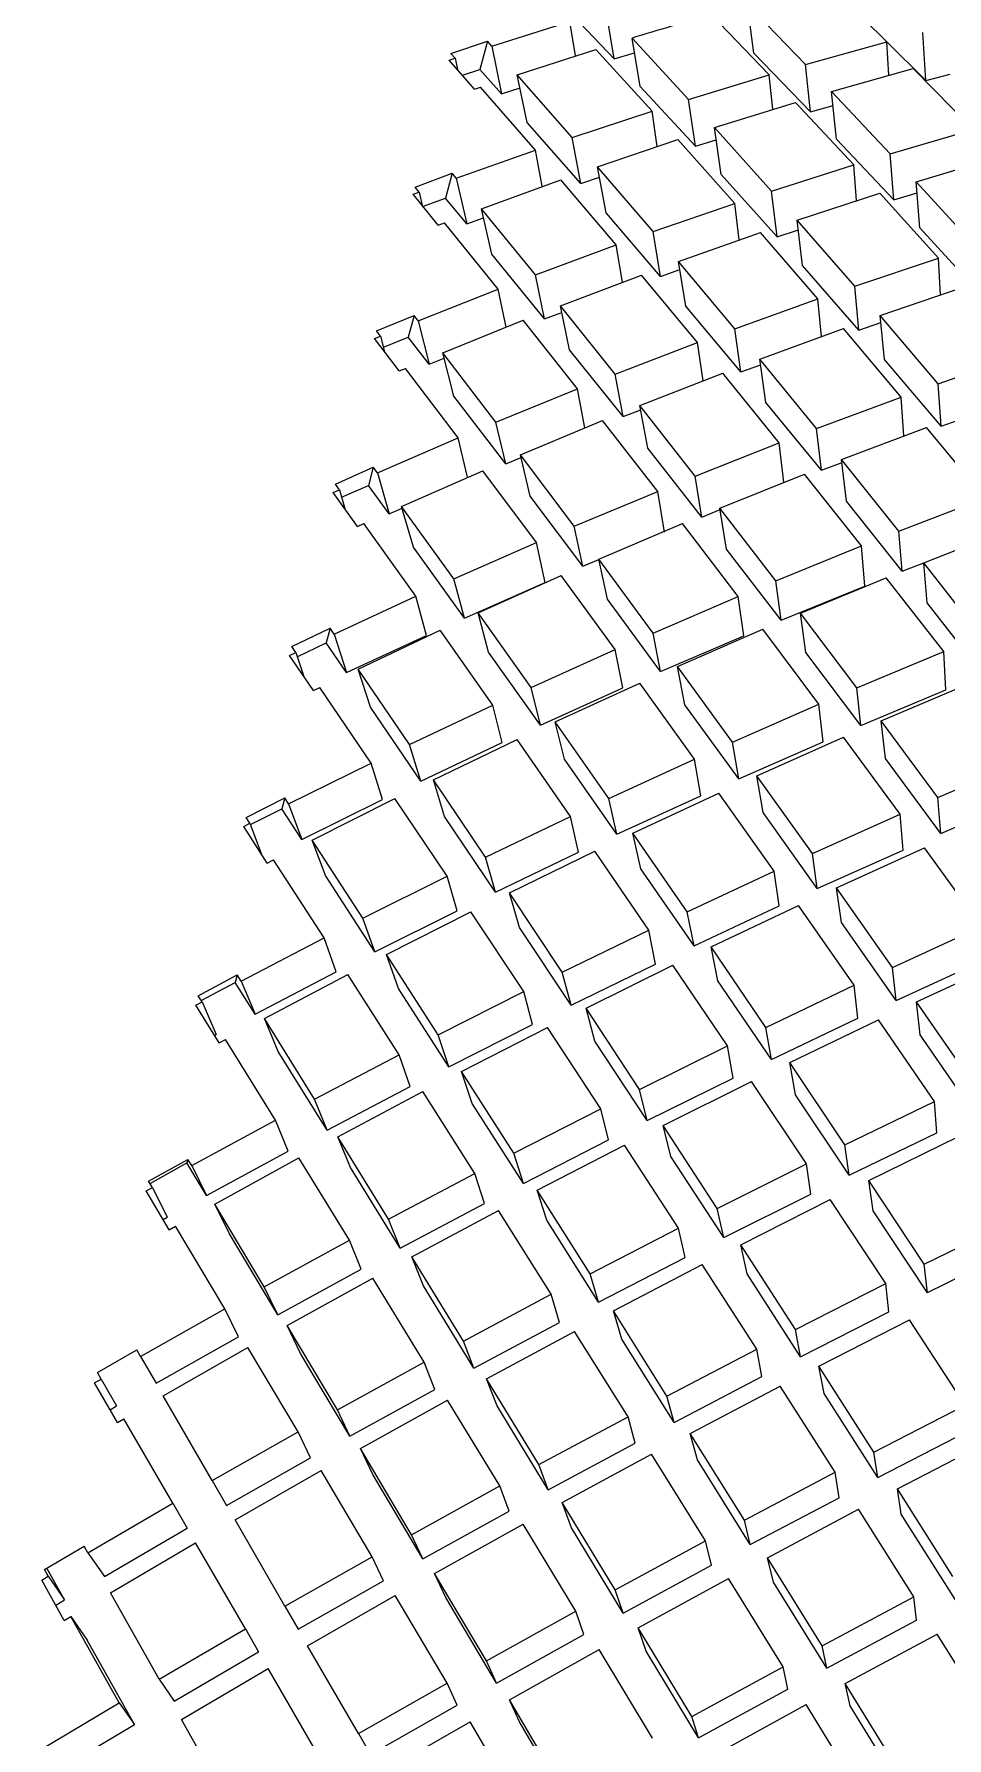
# Model space of a CAD drawing. Extents: x 0 to 420, y 0 to 297.
# Drawn here: x 133.071 to 133.349, y 257.448 to 257.967 of the extents above; entities that cross this region are included whole.
import ezdxf

# ---------------------------------------------------------------- set-up
doc = ezdxf.new("R2010")
doc.units = 0
doc.layers.get('0').update_dxf_attribs({"linetype": 'CONTINUOUS'})

msp = doc.modelspace()

# ---------------------------------------------------------------- linework, layer by layer
at = {"color": 7}
for p, q in [((133.312286, 257.982483), (133.330429, 257.964539)), ((133.247375, 257.959381), (133.230713, 257.976898)), ((133.305664, 257.957703), (133.287933, 257.975952)), ((133.289856, 257.96106), (133.287933, 257.975952)), ((133.210022, 257.963257), (133.233826, 257.970764)), ((133.23558, 257.960297), (133.233826, 257.970764)), ((133.247375, 257.959381), (133.244904, 257.974121)), ((133.294617, 257.954468), (133.276947, 257.972839)), ((133.27002, 257.947021), (133.252792, 257.965698)), ((133.255249, 257.950958), (133.252792, 257.965698)), ((133.342316, 257.95282), (133.341385, 257.967438)), ((133.197571, 257.961029), (133.208725, 257.964722)), ((133.198837, 257.959595), (133.197571, 257.961029)), ((133.208725, 257.964722), (133.206421, 257.956116)), ((133.210022, 257.963257), (133.208725, 257.964722)), ((133.210022, 257.963257), (133.213043, 257.94873)), ((133.217804, 257.954498), (133.24173, 257.96225)), ((133.258896, 257.943481), (133.24173, 257.96225)), ((133.247375, 257.959381), (133.25354, 257.961212)), ((133.307159, 257.943237), (133.289856, 257.96106)), ((133.305664, 257.957703), (133.330429, 257.964539)), ((133.330414, 257.964539), (133.342316, 257.95282)), ((133.331085, 257.954437), (133.330429, 257.964539)), ((133.197021, 257.958984), (133.198837, 257.959595)), ((133.204803, 257.950104), (133.197021, 257.958984)), ((133.198837, 257.959595), (133.19957, 257.956085)), ((133.20108, 257.954376), (133.206421, 257.956116)), ((133.213043, 257.94873), (133.206421, 257.956116)), ((133.307159, 257.943237), (133.305664, 257.957703)), ((133.313583, 257.949402), (133.33844, 257.956482)), ((133.356689, 257.937836), (133.33844, 257.956482)), ((133.204803, 257.950104), (133.20665, 257.950714)), ((133.223328, 257.93158), (133.20665, 257.950714)), ((133.213043, 257.94873), (133.218658, 257.950531)), ((133.234528, 257.935455), (133.217804, 257.954498)), ((133.220825, 257.939972), (133.217804, 257.954498)), ((133.272095, 257.932739), (133.255249, 257.950958)), ((133.27002, 257.947021), (133.294617, 257.954468)), ((133.295715, 257.944031), (133.294617, 257.954468)), ((133.342316, 257.95282), (133.349716, 257.954712)), ((133.272095, 257.932739), (133.27002, 257.947021)), ((133.277863, 257.938416), (133.302551, 257.946106)), ((133.320374, 257.927032), (133.302551, 257.946106)), ((133.307159, 257.943237), (133.314041, 257.94519)), ((133.331451, 257.93042), (133.313583, 257.949402)), ((133.315094, 257.934937), (133.313583, 257.949402)), ((133.237183, 257.921356), (133.220825, 257.939972)), ((133.234528, 257.935455), (133.258896, 257.943481)), ((133.260468, 257.932709), (133.258896, 257.943481)), ((133.237183, 257.921356), (133.234528, 257.935455)), ((133.242294, 257.926514), (133.266754, 257.934784)), ((133.284119, 257.915314), (133.266754, 257.934784)), ((133.272095, 257.932739), (133.278427, 257.934692)), ((133.295288, 257.919006), (133.277863, 257.938416)), ((133.279938, 257.924133), (133.277863, 257.938416)), ((133.332581, 257.916412), (133.315094, 257.934937)), ((133.331451, 257.93042), (133.356689, 257.937836)), ((133.199219, 257.922974), (133.223328, 257.93158)), ((133.225403, 257.920532), (133.223328, 257.93158)), ((133.332581, 257.916412), (133.331451, 257.93042)), ((133.33934, 257.921936), (133.364655, 257.929565)), ((133.186646, 257.920319), (133.197952, 257.9245)), ((133.197952, 257.9245), (133.195923, 257.916901)), ((133.199219, 257.922974), (133.197952, 257.9245)), ((133.259232, 257.906738), (133.242294, 257.926514)), ((133.244934, 257.912415), (133.242294, 257.926514)), ((133.296967, 257.905182), (133.279938, 257.924133)), ((133.295288, 257.919006), (133.320374, 257.927032)), ((133.321228, 257.916199), (133.320374, 257.927032)), ((133.186066, 257.918091), (133.187897, 257.918793)), ((133.187897, 257.918793), (133.186646, 257.920319)), ((133.187897, 257.918793), (133.188843, 257.914703)), ((133.199219, 257.922974), (133.202423, 257.909088)), ((133.206879, 257.913696), (133.231079, 257.922546)), ((133.247986, 257.90271), (133.231079, 257.922546)), ((133.237183, 257.921356), (133.242905, 257.923279)), ((133.296967, 257.905182), (133.295288, 257.919006)), ((133.340454, 257.907898), (133.33934, 257.921936)), ((133.35733, 257.902252), (133.33934, 257.921936)), ((133.19371, 257.908691), (133.186066, 257.918091)), ((133.188934, 257.914337), (133.195923, 257.916901)), ((133.202423, 257.909088), (133.195923, 257.916901)), ((133.223328, 257.893555), (133.206879, 257.913696)), ((133.210068, 257.899811), (133.206879, 257.913696)), ((133.259232, 257.906738), (133.284119, 257.915314)), ((133.285461, 257.904175), (133.284119, 257.915314)), ((133.303085, 257.910217), (133.328247, 257.918457)), ((133.346191, 257.898682), (133.328247, 257.918457)), ((133.332581, 257.916412), (133.33963, 257.918518)), ((133.19371, 257.908691), (133.195587, 257.909424)), ((133.211975, 257.889221), (133.195587, 257.909424)), ((133.202423, 257.909088), (133.20752, 257.91095)), ((133.261475, 257.893066), (133.244934, 257.912415)), ((133.320663, 257.890106), (133.303085, 257.910217)), ((133.304764, 257.896362), (133.303085, 257.910217)), ((133.261475, 257.893066), (133.259232, 257.906738)), ((133.266937, 257.897614), (133.291931, 257.906433)), ((133.309433, 257.88623), (133.291931, 257.906433)), ((133.296967, 257.905182), (133.303467, 257.907288)), ((133.358032, 257.888672), (133.340454, 257.907898)), ((133.226135, 257.880127), (133.210068, 257.899811)), ((133.223328, 257.893555), (133.247986, 257.90271)), ((133.249847, 257.891327), (133.247986, 257.90271)), ((133.320663, 257.890106), (133.346191, 257.898682)), ((133.346771, 257.887451), (133.346191, 257.898682)), ((133.226135, 257.880127), (133.223328, 257.893555)), ((133.230942, 257.884125), (133.255692, 257.893494)), ((133.272766, 257.872925), (133.255692, 257.893494)), ((133.261475, 257.893066), (133.267365, 257.895142)), ((133.284058, 257.877136), (133.266937, 257.897614)), ((133.269196, 257.883972), (133.266937, 257.897614)), ((133.32193, 257.87674), (133.304764, 257.896362)), ((133.187592, 257.879578), (133.211975, 257.889221)), ((133.214386, 257.877625), (133.211975, 257.889221)), ((133.32193, 257.87674), (133.320663, 257.890106)), ((133.3284, 257.881134), (133.354034, 257.889893)), ((133.247589, 257.863281), (133.230942, 257.884125)), ((133.233749, 257.870697), (133.230942, 257.884125)), ((133.285919, 257.863953), (133.269196, 257.883972)), ((133.284058, 257.877136), (133.309433, 257.88623)), ((133.310532, 257.874756), (133.309433, 257.88623)), ((133.174911, 257.876495), (133.18634, 257.881165)), ((133.18634, 257.881165), (133.18457, 257.874603)), ((133.187592, 257.879578), (133.18634, 257.881165)), ((133.187592, 257.879578), (133.190979, 257.866364)), ((133.195129, 257.869812), (133.219604, 257.8797)), ((133.236206, 257.858795), (133.219604, 257.8797)), ((133.226135, 257.880127), (133.231384, 257.882111)), ((133.285919, 257.863953), (133.284058, 257.877136)), ((133.291733, 257.867859), (133.3172, 257.877167)), ((133.334839, 257.856293), (133.3172, 257.877167)), ((133.32193, 257.87674), (133.328613, 257.879028)), ((133.3461, 257.860352), (133.3284, 257.881134)), ((133.329681, 257.867767), (133.3284, 257.881134)), ((133.174286, 257.874115), (133.176147, 257.874878)), ((133.181793, 257.864258), (133.174286, 257.874115)), ((133.176147, 257.874878), (133.174911, 257.876495)), ((133.176147, 257.874878), (133.177368, 257.870087)), ((133.177002, 257.871521), (133.18457, 257.874603)), ((133.190979, 257.866364), (133.18457, 257.874603)), ((133.247589, 257.863281), (133.272766, 257.872925)), ((133.274414, 257.861267), (133.272766, 257.872925)), ((133.190979, 257.866364), (133.195541, 257.868195)), ((133.211288, 257.848663), (133.195129, 257.869812)), ((133.198486, 257.856598), (133.195129, 257.869812)), ((133.250031, 257.850342), (133.233749, 257.870697)), ((133.309021, 257.84668), (133.291733, 257.867859)), ((133.293579, 257.854675), (133.291733, 257.867859)), ((133.346985, 257.847473), (133.329681, 257.867767)), ((133.3461, 257.860352), (133.37207, 257.869446)), ((133.181793, 257.864258), (133.183701, 257.865051)), ((133.199799, 257.843842), (133.183701, 257.865051)), ((133.250031, 257.850342), (133.247589, 257.863281)), ((133.255188, 257.853699), (133.280457, 257.863586)), ((133.297668, 257.842316), (133.280457, 257.863586)), ((133.285919, 257.863953), (133.291992, 257.86615)), ((133.214294, 257.835938), (133.198486, 257.856598)), ((133.211288, 257.848663), (133.236206, 257.858795)), ((133.238434, 257.846954), (133.236206, 257.858795)), ((133.346985, 257.847473), (133.3461, 257.860352)), ((133.250031, 257.850342), (133.255432, 257.852448)), ((133.272034, 257.832184), (133.255188, 257.853699)), ((133.257599, 257.840759), (133.255188, 257.853699)), ((133.310486, 257.833984), (133.293579, 257.854675)), ((133.309021, 257.84668), (133.334839, 257.856293)), ((133.335632, 257.844482), (133.334839, 257.856293)), ((133.214294, 257.835938), (133.211288, 257.848663)), ((133.218781, 257.838745), (133.243805, 257.849121)), ((133.260605, 257.827545), (133.243805, 257.849121)), ((133.310486, 257.833984), (133.309021, 257.84668)), ((133.31665, 257.83725), (133.34256, 257.847076)), ((133.360291, 257.825562), (133.34256, 257.847076)), ((133.346985, 257.847473), (133.353912, 257.849915)), ((133.175171, 257.833191), (133.199799, 257.843842)), ((133.202637, 257.831848), (133.199799, 257.843842)), ((133.274078, 257.819733), (133.257599, 257.840759)), ((133.272034, 257.832184), (133.297668, 257.842316)), ((133.299057, 257.830322), (133.297668, 257.842316)), ((133.214294, 257.835938), (133.218994, 257.837891)), ((133.235168, 257.816925), (133.218781, 257.838745)), ((133.221786, 257.82605), (133.218781, 257.838745)), ((133.310486, 257.833984), (133.316772, 257.836365)), ((133.334076, 257.81543), (133.31665, 257.83725)), ((133.318115, 257.824554), (133.31665, 257.83725)), ((133.162384, 257.829742), (133.173935, 257.8349)), ((133.173935, 257.8349), (133.172455, 257.829376)), ((133.175171, 257.833191), (133.173935, 257.8349)), ((133.175171, 257.833191), (133.178741, 257.82074)), ((133.182571, 257.822998), (133.207336, 257.833862)), ((133.223663, 257.811981), (133.207336, 257.833862)), ((133.274078, 257.819733), (133.272034, 257.832184)), ((133.279572, 257.822449), (133.305298, 257.832825)), ((133.322693, 257.810913), (133.305298, 257.832825)), ((133.161713, 257.827209), (133.163605, 257.828064)), ((133.169128, 257.816895), (133.161713, 257.827209)), ((133.163605, 257.828064), (133.162384, 257.829742)), ((133.163605, 257.828064), (133.165253, 257.822296)), ((133.164276, 257.825745), (133.172455, 257.829376)), ((133.178741, 257.82074), (133.172455, 257.829376)), ((133.237793, 257.804718), (133.221786, 257.82605)), ((133.235168, 257.816925), (133.260605, 257.827545)), ((133.26265, 257.815094), (133.260605, 257.827545)), ((133.334076, 257.81543), (133.360291, 257.825562)), ((133.178741, 257.82074), (133.182724, 257.822479)), ((133.198486, 257.800873), (133.182571, 257.822998)), ((133.186142, 257.810516), (133.182571, 257.822998)), ((133.274078, 257.819733), (133.279663, 257.821991)), ((133.2966, 257.800293), (133.279572, 257.822449)), ((133.281616, 257.809998), (133.279572, 257.822449)), ((133.335144, 257.803223), (133.318115, 257.824554)), ((133.169128, 257.816895), (133.171021, 257.81778)), ((133.18689, 257.795624), (133.171021, 257.81778)), ((133.237793, 257.804718), (133.235168, 257.816925)), ((133.24263, 257.806885), (133.268158, 257.817749)), ((133.285126, 257.795502), (133.268158, 257.817749)), ((133.335144, 257.803223), (133.334076, 257.81543)), ((133.34166, 257.805817), (133.36795, 257.816162)), ((133.201691, 257.78891), (133.186142, 257.810516)), ((133.198486, 257.800873), (133.223663, 257.811981)), ((133.226288, 257.799774), (133.223663, 257.811981)), ((133.298248, 257.78833), (133.281616, 257.809998)), ((133.2966, 257.800293), (133.322693, 257.810913)), ((133.32373, 257.798706), (133.322693, 257.810913)), ((133.237793, 257.804718), (133.242676, 257.806763)), ((133.259216, 257.784393), (133.24263, 257.806885)), ((133.24527, 257.794678), (133.24263, 257.806885)), ((133.335144, 257.803223), (133.341675, 257.805786)), ((133.359192, 257.783386), (133.34166, 257.805817)), ((133.342712, 257.79364), (133.34166, 257.805817)), ((133.201691, 257.78891), (133.198486, 257.800873)), ((133.201691, 257.78891), (133.226288, 257.799774)), ((133.205872, 257.790527), (133.23114, 257.80188)), ((133.247681, 257.779327), (133.23114, 257.80188)), ((133.298248, 257.78833), (133.2966, 257.800293)), ((133.304108, 257.790405), (133.330261, 257.801239)), ((133.347748, 257.778717), (133.330261, 257.801239)), ((133.161987, 257.784058), (133.18689, 257.795624)), ((133.190094, 257.783661), (133.18689, 257.795624)), ((133.261475, 257.772705), (133.24527, 257.794678)), ((133.259216, 257.784393), (133.285126, 257.795502)), ((133.286804, 257.783539), (133.285126, 257.795502)), ((133.298248, 257.78833), (133.32373, 257.798706)), ((133.222, 257.767761), (133.205872, 257.790527)), ((133.209061, 257.778595), (133.205872, 257.790527)), ((133.321259, 257.767639), (133.304108, 257.790405)), ((133.305756, 257.778473), (133.304108, 257.790405)), ((133.359863, 257.771698), (133.342712, 257.79364)), ((133.149124, 257.780243), (133.160797, 257.785828)), ((133.160797, 257.785828), (133.159607, 257.781372)), ((133.161987, 257.784058), (133.160797, 257.785828)), ((133.161987, 257.784058), (133.165771, 257.772369)), ((133.165771, 257.772369), (133.190094, 257.783661)), ((133.169296, 257.773407), (133.194275, 257.785217)), ((133.210388, 257.762421), (133.194275, 257.785217)), ((133.261475, 257.772705), (133.259216, 257.784393)), ((133.266663, 257.774231), (133.292633, 257.785553)), ((133.309753, 257.762695), (133.292633, 257.785553)), ((133.148422, 257.777588), (133.15033, 257.778503)), ((133.15033, 257.778503), (133.149124, 257.780243)), ((133.15033, 257.778503), (133.152618, 257.771423)), ((133.150757, 257.777161), (133.159607, 257.781372)), ((133.165771, 257.772369), (133.159607, 257.781372)), ((133.224838, 257.756348), (133.209061, 257.778595)), ((133.222, 257.767761), (133.247681, 257.779327)), ((133.249939, 257.767639), (133.247681, 257.779327)), ((133.261475, 257.772705), (133.286804, 257.783539)), ((133.32254, 257.756195), (133.305756, 257.778473)), ((133.321259, 257.767639), (133.347748, 257.778717)), ((133.348419, 257.767029), (133.347748, 257.778717)), ((133.155701, 257.766846), (133.148422, 257.777588)), ((133.184967, 257.750427), (133.169296, 257.773407)), ((133.17308, 257.761749), (133.169296, 257.773407)), ((133.283417, 257.751129), (133.266663, 257.774231)), ((133.268906, 257.762543), (133.266663, 257.774231)), ((133.229355, 257.757324), (133.255127, 257.769104)), ((133.271851, 257.745941), (133.255127, 257.769104)), ((133.328735, 257.757599), (133.355301, 257.76889)), ((133.155701, 257.766846), (133.157623, 257.767792)), ((133.173248, 257.744751), (133.157623, 257.767792)), ((133.224838, 257.756348), (133.222, 257.767761)), ((133.224838, 257.756348), (133.249939, 257.767639)), ((133.32254, 257.756195), (133.321259, 257.767639)), ((133.32254, 257.756195), (133.348419, 257.767029)), ((133.188385, 257.739258), (133.17308, 257.761749)), ((133.184967, 257.750427), (133.210388, 257.762421)), ((133.213211, 257.750977), (133.210388, 257.762421)), ((133.285278, 257.73996), (133.268906, 257.762543)), ((133.283417, 257.751129), (133.309753, 257.762695)), ((133.311035, 257.751251), (133.309753, 257.762695)), ((133.245697, 257.733948), (133.229355, 257.757324)), ((133.232178, 257.745911), (133.229355, 257.757324)), ((133.290833, 257.740845), (133.317245, 257.752625)), ((133.334473, 257.729156), (133.317245, 257.752625)), ((133.346008, 257.734222), (133.328735, 257.757599)), ((133.330017, 257.746185), (133.328735, 257.757599)), ((133.188385, 257.739258), (133.184967, 257.750427)), ((133.188385, 257.739258), (133.213211, 257.750977)), ((133.19223, 257.739685), (133.217743, 257.751892)), ((133.23407, 257.728485), (133.217743, 257.751892)), ((133.285278, 257.73996), (133.283417, 257.751129)), ((133.285278, 257.73996), (133.311035, 257.751251)), ((133.148132, 257.732361), (133.173248, 257.744751)), ((133.176697, 257.733612), (133.173248, 257.744751)), ((133.248169, 257.723053), (133.232178, 257.745911)), ((133.245697, 257.733948), (133.271851, 257.745941)), ((133.273712, 257.734772), (133.271851, 257.745941)), ((133.346893, 257.723328), (133.330017, 257.746185)), ((133.346008, 257.734222), (133.372864, 257.745789)), ((133.20813, 257.716064), (133.19223, 257.739685)), ((133.195663, 257.728516), (133.19223, 257.739685)), ((133.307739, 257.717163), (133.290833, 257.740845)), ((133.292694, 257.729675), (133.290833, 257.740845)), ((133.135193, 257.72821), (133.146957, 257.734192)), ((133.146957, 257.734192), (133.146057, 257.730835)), ((133.148132, 257.732361), (133.146957, 257.734192)), ((133.148132, 257.732361), (133.152161, 257.721497)), ((133.152161, 257.721497), (133.176697, 257.733612)), ((133.155334, 257.721313), (133.180542, 257.733948)), ((133.196411, 257.710297), (133.180542, 257.733948)), ((133.248169, 257.723053), (133.245697, 257.733948)), ((133.248169, 257.723053), (133.273712, 257.734772)), ((133.253021, 257.723389), (133.279251, 257.735596)), ((133.296143, 257.711853), (133.279251, 257.735596)), ((133.346893, 257.723328), (133.346008, 257.734222)), ((133.346893, 257.723328), (133.373138, 257.734619)), ((133.136353, 257.72641), (133.135193, 257.72821)), ((133.136505, 257.726013), (133.146057, 257.730835)), ((133.152161, 257.721497), (133.146057, 257.730835)), ((133.211212, 257.705444), (133.195663, 257.728516)), ((133.20813, 257.716064), (133.23407, 257.728485)), ((133.236511, 257.71759), (133.23407, 257.728485)), ((133.309235, 257.706543), (133.292694, 257.729675)), ((133.307739, 257.717163), (133.334473, 257.729156)), ((133.335358, 257.718262), (133.334473, 257.729156)), ((133.13443, 257.725433), (133.136353, 257.72641)), ((133.141632, 257.714294), (133.13443, 257.725433)), ((133.136353, 257.72641), (133.139755, 257.717224)), ((133.170776, 257.697479), (133.155334, 257.721313)), ((133.159332, 257.710449), (133.155334, 257.721313)), ((133.269562, 257.699402), (133.253021, 257.723389)), ((133.255493, 257.712494), (133.253021, 257.723389)), ((133.211212, 257.705444), (133.236511, 257.71759)), ((133.215393, 257.705231), (133.241394, 257.717865)), ((133.257889, 257.693848), (133.241394, 257.717865)), ((133.309235, 257.706543), (133.307739, 257.717163)), ((133.309235, 257.706543), (133.335358, 257.718262)), ((133.315094, 257.706757), (133.341919, 257.718933)), ((133.359238, 257.694916), (133.341919, 257.718933)), ((133.141632, 257.714294), (133.143555, 257.715302)), ((133.158966, 257.691467), (133.143555, 257.715302)), ((133.211212, 257.705444), (133.20813, 257.716064)), ((133.271667, 257.689056), (133.255493, 257.712494)), ((133.269562, 257.699402), (133.296143, 257.711853)), ((133.297607, 257.701202), (133.296143, 257.711853)), ((133.174438, 257.687195), (133.159332, 257.710449)), ((133.170776, 257.697479), (133.196411, 257.710297)), ((133.199463, 257.699707), (133.196411, 257.710297)), ((133.332153, 257.682495), (133.315094, 257.706757)), ((133.316589, 257.696136), (133.315094, 257.706757)), ((133.231522, 257.681), (133.215393, 257.705231)), ((133.218445, 257.694611), (133.215393, 257.705231)), ((133.271667, 257.689056), (133.297607, 257.701202)), ((133.276855, 257.688751), (133.303497, 257.701385)), ((133.320511, 257.677063), (133.303497, 257.701385)), ((133.174438, 257.687195), (133.170776, 257.697479)), ((133.174438, 257.687195), (133.199463, 257.699707)), ((133.177948, 257.686401), (133.20369, 257.699432)), ((133.219788, 257.675171), (133.20369, 257.699432)), ((133.271667, 257.689056), (133.269562, 257.699402)), ((133.333252, 257.672424), (133.316589, 257.696136)), ((133.133652, 257.678284), (133.158966, 257.691467)), ((133.162628, 257.681152), (133.158966, 257.691467)), ((133.234207, 257.670959), (133.218445, 257.694611)), ((133.231522, 257.681), (133.257889, 257.693848)), ((133.259979, 257.683502), (133.257889, 257.693848)), ((133.332153, 257.682495), (133.359238, 257.694916)), ((133.193665, 257.661957), (133.177948, 257.686401)), ((133.181595, 257.676086), (133.177948, 257.686401)), ((133.293549, 257.664215), (133.276855, 257.688751)), ((133.278961, 257.678406), (133.276855, 257.688751)), ((133.120605, 257.673828), (133.132477, 257.680176)), ((133.132477, 257.680176), (133.131866, 257.677917)), ((133.133652, 257.678284), (133.132477, 257.680176)), ((133.137894, 257.668274), (133.162628, 257.681152)), ((133.140747, 257.666901), (133.166168, 257.680298)), ((133.181839, 257.655884), (133.166168, 257.680298)), ((133.234207, 257.670959), (133.231522, 257.681)), ((133.234207, 257.670959), (133.259979, 257.683502)), ((133.238754, 257.670105), (133.265198, 257.683136)), ((133.28186, 257.658539), (133.265198, 257.683136)), ((133.333252, 257.672424), (133.332153, 257.682495)), ((133.333252, 257.672424), (133.359741, 257.68457)), ((133.339478, 257.671967), (133.366638, 257.68457)), ((133.121521, 257.672394), (133.131866, 257.677917)), ((133.137894, 257.668274), (133.131866, 257.677917)), ((133.133652, 257.678284), (133.137894, 257.668274)), ((133.19693, 257.652222), (133.181595, 257.676086)), ((133.193665, 257.661957), (133.219788, 257.675171)), ((133.222473, 257.665131), (133.219788, 257.675171)), ((133.295273, 257.654419), (133.278961, 257.678406)), ((133.293549, 257.664215), (133.320511, 257.677063)), ((133.321609, 257.666992), (133.320511, 257.677063)), ((133.119843, 257.670929), (133.121765, 257.671967)), ((133.126923, 257.659454), (133.119843, 257.670929)), ((133.121765, 257.671967), (133.120605, 257.673828)), ((133.121765, 257.671967), (133.126007, 257.661987)), ((133.255066, 257.645325), (133.238754, 257.670105)), ((133.24144, 257.660034), (133.238754, 257.670105)), ((133.356628, 257.647186), (133.339478, 257.671967)), ((133.340576, 257.661896), (133.339478, 257.671967)), ((133.156006, 257.642334), (133.140747, 257.666901)), ((133.144989, 257.656891), (133.140747, 257.666901)), ((133.19693, 257.652222), (133.222473, 257.665131)), ((133.200806, 257.650787), (133.22702, 257.664215)), ((133.243317, 257.639404), (133.22702, 257.664215)), ((133.295273, 257.654419), (133.293549, 257.664215)), ((133.295273, 257.654419), (133.321609, 257.666992)), ((133.300842, 257.653473), (133.32785, 257.666473)), ((133.344971, 257.641632), (133.32785, 257.666473)), ((133.125549, 257.661713), (133.126007, 257.661987)), ((133.126923, 257.659454), (133.128891, 257.660522)), ((133.144104, 257.635956), (133.128891, 257.660522)), ((133.19693, 257.652222), (133.193665, 257.661957)), ((133.257385, 257.635834), (133.24144, 257.660034)), ((133.357361, 257.637665), (133.340576, 257.661896)), ((133.159882, 257.632874), (133.144989, 257.656891)), ((133.156006, 257.642334), (133.181839, 257.655884)), ((133.18512, 257.646149), (133.181839, 257.655884)), ((133.255066, 257.645325), (133.28186, 257.658539)), ((133.283569, 257.648773), (133.28186, 257.658539)), ((133.216736, 257.625824), (133.200806, 257.650787)), ((133.204102, 257.641052), (133.200806, 257.650787)), ((133.257385, 257.635834), (133.283569, 257.648773)), ((133.317657, 257.628418), (133.300842, 257.653473)), ((133.302551, 257.643677), (133.300842, 257.653473)), ((133.159882, 257.632874), (133.18512, 257.646149)), ((133.163086, 257.63089), (133.189026, 257.644653)), ((133.204895, 257.619659), (133.189026, 257.644653)), ((133.257385, 257.635834), (133.255066, 257.645325)), ((133.262268, 257.634338), (133.289139, 257.647736)), ((133.305939, 257.62262), (133.289139, 257.647736)), ((133.31897, 257.619202), (133.302551, 257.643677)), ((133.159882, 257.632874), (133.156006, 257.642334)), ((133.219666, 257.616638), (133.204102, 257.641052)), ((133.216736, 257.625824), (133.243317, 257.639404)), ((133.245636, 257.629913), (133.243317, 257.639404)), ((133.317657, 257.628418), (133.344971, 257.641632)), ((133.345673, 257.632111), (133.344971, 257.641632)), ((133.118591, 257.62207), (133.144104, 257.635956)), ((133.14798, 257.626526), (133.144104, 257.635956)), ((133.278763, 257.609039), (133.262268, 257.634338)), ((133.264587, 257.624847), (133.262268, 257.634338)), ((133.178589, 257.605743), (133.163086, 257.63089)), ((133.166962, 257.62146), (133.163086, 257.63089)), ((133.219666, 257.616638), (133.245636, 257.629913)), ((133.223877, 257.614594), (133.250519, 257.628357)), ((133.266968, 257.603027), (133.250519, 257.628357)), ((133.31897, 257.619202), (133.317657, 257.628418)), ((133.31897, 257.619202), (133.345673, 257.632111)), ((133.324905, 257.617554), (133.35228, 257.630951)), ((133.105469, 257.61734), (133.117432, 257.623993)), ((133.105911, 257.616638), (133.117126, 257.622894)), ((133.117432, 257.623993), (133.117126, 257.622894)), ((133.123077, 257.612976), (133.117126, 257.622894)), ((133.118591, 257.62207), (133.117432, 257.623993)), ((133.123077, 257.612976), (133.14798, 257.626526)), ((133.125595, 257.610352), (133.151215, 257.624451)), ((133.166687, 257.599335), (133.151215, 257.624451)), ((133.219666, 257.616638), (133.216736, 257.625824)), ((133.280716, 257.600128), (133.264587, 257.624847)), ((133.118591, 257.62207), (133.123077, 257.612976)), ((133.182114, 257.596893), (133.166962, 257.62146)), ((133.178589, 257.605743), (133.204895, 257.619659)), ((133.207825, 257.610504), (133.204895, 257.619659)), ((133.278763, 257.609039), (133.305939, 257.62262)), ((133.307251, 257.613403), (133.305939, 257.62262)), ((133.341827, 257.59201), (133.324905, 257.617554)), ((133.326233, 257.608337), (133.324905, 257.617554)), ((133.104675, 257.614349), (133.106628, 257.615448)), ((133.111679, 257.602539), (133.104675, 257.614349)), ((133.106628, 257.615448), (133.105469, 257.61734)), ((133.106628, 257.615448), (133.111084, 257.606323)), ((133.23999, 257.589081), (133.223877, 257.614594)), ((133.226807, 257.605408), (133.223877, 257.614594)), ((133.280716, 257.600128), (133.307251, 257.613403)), ((133.140656, 257.585114), (133.125595, 257.610352)), ((133.130066, 257.601257), (133.125595, 257.610352)), ((133.182114, 257.596893), (133.207825, 257.610504)), ((133.185669, 257.594269), (133.212067, 257.608368)), ((133.228149, 257.582886), (133.212067, 257.608368)), ((133.280716, 257.600128), (133.278763, 257.609039)), ((133.28595, 257.597961), (133.313187, 257.611725)), ((133.330078, 257.586121), (133.313187, 257.611725)), ((133.342773, 257.583344), (133.326233, 257.608337)), ((133.109863, 257.605652), (133.111084, 257.606323)), ((133.111679, 257.602539), (133.113647, 257.603668)), ((133.128693, 257.578461), (133.113647, 257.603668)), ((133.182114, 257.596893), (133.178589, 257.605743)), ((133.242554, 257.580505), (133.226807, 257.605408)), ((133.23999, 257.589081), (133.266968, 257.603027)), ((133.268921, 257.594116), (133.266968, 257.603027)), ((133.341827, 257.59201), (133.369461, 257.605621)), ((133.144806, 257.576599), (133.130066, 257.601257)), ((133.140656, 257.585114), (133.166687, 257.599335)), ((133.170227, 257.590485), (133.166687, 257.599335)), ((133.302582, 257.572174), (133.28595, 257.597961)), ((133.287903, 257.58905), (133.28595, 257.597961)), ((133.201401, 257.568604), (133.185669, 257.594269)), ((133.189194, 257.585419), (133.185669, 257.594269)), ((133.242554, 257.580505), (133.268921, 257.594116)), ((133.247131, 257.577789), (133.27417, 257.591919)), ((133.290771, 257.566101), (133.27417, 257.591919)), ((133.342773, 257.583344), (133.341827, 257.59201)), ((133.342773, 257.583374), (133.369781, 257.596649)), ((133.144806, 257.576599), (133.170227, 257.590485)), ((133.147675, 257.573364), (133.173782, 257.587799)), ((133.189484, 257.562164), (133.173782, 257.587799)), ((133.242554, 257.580505), (133.23999, 257.589081)), ((133.304153, 257.563843), (133.287903, 257.58905)), ((133.144806, 257.576599), (133.140656, 257.585114)), ((133.204575, 257.560333), (133.189194, 257.585419)), ((133.201401, 257.568604), (133.228149, 257.582886)), ((133.230713, 257.57428), (133.228149, 257.582886)), ((133.302582, 257.572174), (133.330078, 257.586121)), ((133.331039, 257.577484), (133.330078, 257.586121)), ((133.103012, 257.563934), (133.128693, 257.578461)), ((133.132813, 257.569946), (133.128693, 257.578461)), ((133.263428, 257.551819), (133.247131, 257.577789)), ((133.249695, 257.569214), (133.247131, 257.577789)), ((133.304153, 257.563843), (133.331039, 257.577484)), ((133.163025, 257.547607), (133.147675, 257.573364)), ((133.151794, 257.56485), (133.147675, 257.573364)), ((133.204575, 257.560333), (133.230713, 257.57428)), ((133.208466, 257.557068), (133.235291, 257.571533)), ((133.251572, 257.545532), (133.235291, 257.571533)), ((133.304153, 257.563843), (133.302582, 257.572174)), ((133.309753, 257.561005), (133.337311, 257.575104)), ((133.354309, 257.549072), (133.337311, 257.575104)), ((133.089844, 257.55899), (133.101868, 257.565918)), ((133.103012, 257.563934), (133.101868, 257.565918)), ((133.107742, 257.555756), (133.132813, 257.569946)), ((133.10994, 257.551941), (133.135727, 257.56665)), ((133.151031, 257.540924), (133.135727, 257.56665)), ((133.204575, 257.560333), (133.201401, 257.568604)), ((133.265625, 257.543823), (133.249695, 257.569183)), ((133.263428, 257.551819), (133.290771, 257.566101)), ((133.292358, 257.55777), (133.290771, 257.566101)), ((133.103012, 257.563934), (133.107742, 257.555756)), ((133.166779, 257.539673), (133.151794, 257.56485)), ((133.163025, 257.547607), (133.189484, 257.562164)), ((133.192657, 257.553894), (133.189484, 257.562164)), ((133.326508, 257.53479), (133.309753, 257.561005)), ((133.31131, 257.552673), (133.309753, 257.561005)), ((133.08902, 257.555878), (133.090973, 257.557007)), ((133.095947, 257.543793), (133.08902, 257.555878)), ((133.090973, 257.557007), (133.089844, 257.55899)), ((133.090973, 257.557007), (133.095703, 257.548828)), ((133.224426, 257.530945), (133.208466, 257.557068)), ((133.211639, 257.548828), (133.208466, 257.557068)), ((133.265625, 257.543823), (133.292358, 257.55777)), ((133.124863, 257.526093), (133.10994, 257.551941)), ((133.166779, 257.539673), (133.192657, 257.553894)), ((133.169998, 257.535828), (133.196564, 257.550568)), ((133.212509, 257.524445), (133.196564, 257.550568)), ((133.265625, 257.543823), (133.263428, 257.551819)), ((133.270538, 257.540436), (133.297958, 257.554871)), ((133.314682, 257.528625), (133.297958, 257.554871)), ((133.327698, 257.527039), (133.31131, 257.552673)), ((133.093719, 257.547699), (133.095703, 257.548828)), ((133.095947, 257.543793), (133.097931, 257.544952)), ((133.112823, 257.519196), (133.097931, 257.544952)), ((133.166779, 257.539673), (133.163025, 257.547607)), ((133.227234, 257.523285), (133.211639, 257.548828)), ((133.224426, 257.530945), (133.251572, 257.545532)), ((133.253769, 257.537537), (133.251572, 257.545532)), ((133.326508, 257.53479), (133.354309, 257.549072)), ((133.124863, 257.526093), (133.151031, 257.540924)), ((133.154816, 257.53299), (133.151031, 257.540924)), ((133.287018, 257.514008), (133.270538, 257.540436)), ((133.272736, 257.53244), (133.270538, 257.540436)), ((133.327698, 257.527039), (133.354889, 257.541016)), ((133.185608, 257.509583), (133.169998, 257.535828)), ((133.173782, 257.527924), (133.169998, 257.535828)), ((133.227234, 257.523285), (133.253769, 257.537537)), ((133.327698, 257.527039), (133.326508, 257.53479)), ((133.333649, 257.523529), (133.361511, 257.537964)), ((133.129242, 257.518524), (133.154816, 257.53299)), ((133.227234, 257.523285), (133.224426, 257.530945)), ((133.231476, 257.519379), (133.258698, 257.534119)), ((133.275131, 257.50769), (133.258698, 257.534119)), ((133.288818, 257.506622), (133.272736, 257.53244)), ((133.124863, 257.526093), (133.129242, 257.518524)), ((133.13179, 257.514099), (133.158051, 257.529114)), ((133.173615, 257.502899), (133.158051, 257.529114)), ((133.189026, 257.502258), (133.173782, 257.527924)), ((133.185608, 257.509583), (133.212509, 257.524445)), ((133.215302, 257.516785), (133.212509, 257.524445)), ((133.287018, 257.514008), (133.314682, 257.528625)), ((133.315872, 257.520874), (133.314682, 257.528625)), ((133.086975, 257.50412), (133.112823, 257.519196)), ((133.112823, 257.519196), (133.117188, 257.511597)), ((133.24762, 257.492798), (133.231476, 257.519379)), ((133.234283, 257.511688), (133.231476, 257.519379)), ((133.288818, 257.506622), (133.315872, 257.520874)), ((133.350494, 257.496887), (133.333649, 257.523529)), ((133.334839, 257.515808), (133.333649, 257.523529)), ((133.146973, 257.487793), (133.13179, 257.514099)), ((133.189026, 257.502258), (133.215302, 257.516785)), ((133.288818, 257.506622), (133.287018, 257.514008)), ((133.294098, 257.502594), (133.321838, 257.517334)), ((133.338654, 257.490662), (133.321838, 257.517334)), ((133.351318, 257.489746), (133.334839, 257.515808)), ((133.09198, 257.496887), (133.117188, 257.511597)), ((133.189026, 257.502258), (133.185608, 257.509583)), ((133.192581, 257.497803), (133.219574, 257.512848)), ((133.235687, 257.486267), (133.219574, 257.512848)), ((133.250061, 257.485718), (133.234283, 257.511688)), ((133.073761, 257.498962), (133.085846, 257.506134)), ((133.086975, 257.50412), (133.085846, 257.506134)), ((133.086975, 257.50412), (133.09198, 257.496887)), ((133.093842, 257.491882), (133.119781, 257.507141)), ((133.134949, 257.480865), (133.119781, 257.507141)), ((133.24762, 257.492798), (133.275131, 257.50769)), ((133.276947, 257.500275), (133.275131, 257.50769)), ((133.07489, 257.496948), (133.073761, 257.498962)), ((133.079865, 257.489716), (133.074448, 257.499359)), ((133.146973, 257.487793), (133.173615, 257.502899)), ((133.177032, 257.495575), (133.173615, 257.502899)), ((133.250061, 257.485718), (133.276947, 257.500275)), ((133.310699, 257.475769), (133.294098, 257.502594)), ((133.295929, 257.495178), (133.294098, 257.502594)), ((133.072906, 257.495789), (133.07489, 257.496948)), ((133.079773, 257.483459), (133.072906, 257.495789)), ((133.07489, 257.496948), (133.079865, 257.489716)), ((133.151001, 257.480804), (133.177032, 257.495575)), ((133.208405, 257.47113), (133.192581, 257.497803)), ((133.195999, 257.490479), (133.192581, 257.497803)), ((133.254669, 257.481171), (133.282227, 257.496216)), ((133.298798, 257.46936), (133.282227, 257.496216)), ((133.312134, 257.468964), (133.295929, 257.495178)), ((133.077179, 257.488129), (133.079865, 257.489716)), ((133.108627, 257.465546), (133.093842, 257.491882)), ((133.146973, 257.487793), (133.151001, 257.480804)), ((133.153915, 257.475769), (133.180618, 257.491058)), ((133.196411, 257.464386), (133.180618, 257.491058)), ((133.211456, 257.464386), (133.195999, 257.490479)), ((133.250061, 257.485718), (133.24762, 257.492798)), ((133.310699, 257.475769), (133.338654, 257.490662)), ((133.339478, 257.483521), (133.338654, 257.490662)), ((133.079773, 257.483459), (133.081772, 257.48465)), ((133.096527, 257.458374), (133.081772, 257.48465)), ((133.081772, 257.48465), (133.086746, 257.477417)), ((133.208405, 257.47113), (133.235687, 257.486267)), ((133.238129, 257.479187), (133.235687, 257.486267)), ((133.312134, 257.468964), (133.339478, 257.483521)), ((133.101166, 257.451752), (133.086746, 257.477417)), ((133.108627, 257.465546), (133.134949, 257.480865)), ((133.134949, 257.480865), (133.138977, 257.473877)), ((133.211456, 257.464386), (133.238129, 257.479187)), ((133.270981, 257.454193), (133.254669, 257.481171)), ((133.257111, 257.474121), (133.254669, 257.481171)), ((133.31778, 257.464264), (133.345779, 257.479279)), ((133.362671, 257.45224), (133.345779, 257.479279)), ((133.113266, 257.458893), (133.138977, 257.473877)), ((133.169373, 257.449036), (133.153915, 257.475769)), ((133.215393, 257.45932), (133.242737, 257.474609)), ((133.259033, 257.447601), (133.242737, 257.474609)), ((133.273041, 257.447723), (133.257111, 257.474121)), ((133.312134, 257.468964), (133.310699, 257.475769)), ((133.115509, 257.453308), (133.141907, 257.468811)), ((133.157318, 257.442108), (133.141907, 257.468811)), ((133.211456, 257.464386), (133.208405, 257.47113)), ((133.270981, 257.454193), (133.298798, 257.46936)), ((133.300247, 257.462555), (133.298798, 257.46936)), ((133.108627, 257.465546), (133.113266, 257.458893)), ((133.169373, 257.449036), (133.196411, 257.464386)), ((133.199463, 257.457672), (133.196411, 257.464386)), ((133.273041, 257.447723), (133.300247, 257.462555)), ((133.334473, 257.437042), (133.31778, 257.464264)), ((133.319214, 257.457458), (133.31778, 257.464264)), ((133.070557, 257.442871), (133.096527, 257.458374)), ((133.096527, 257.458374), (133.101166, 257.451752)), ((133.173035, 257.442657), (133.199463, 257.457672)), ((133.231384, 257.43222), (133.215393, 257.45932)), ((133.218445, 257.452576), (133.215393, 257.45932)), ((133.278015, 257.442535), (133.305893, 257.457825)), ((133.322571, 257.430603), (133.305893, 257.457825)), ((133.335541, 257.430878), (133.319214, 257.457458)), ((133.075806, 257.436584), (133.101166, 257.451752)), ((133.130554, 257.426514), (133.115509, 257.453308)), ((133.1763, 257.437012), (133.20343, 257.452545)), ((133.219391, 257.425476), (133.20343, 257.452545)), ((133.234085, 257.426117), (133.218445, 257.452576)), ((133.273041, 257.447723), (133.270981, 257.454193)), ((133.169373, 257.449036), (133.173035, 257.442657))]:
    msp.add_line(p, q, dxfattribs=at)
msp.add_arc((133.667847, 256.607941), 1.419778, 105.981546, 106.998376, dxfattribs=at)

doc.saveas('drawing.dxf')
